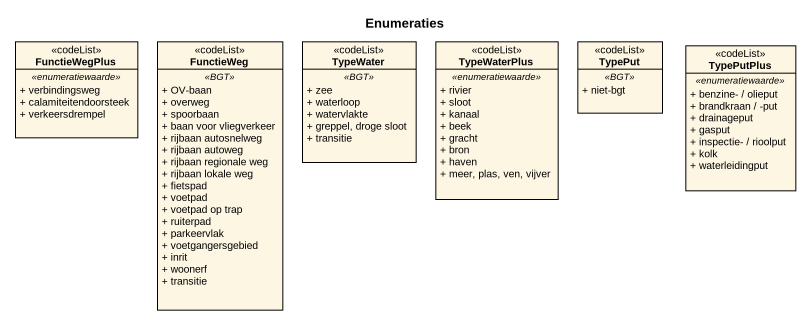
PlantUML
@startuml
title Enumeraties
hide circle
hide empty members
skinparam classAttributeIconSize 0
class FunctieWegPlus <<codeList>> {
  .. <<enumeratiewaarde>> ..
  + verbindingsweg
  + calamiteitendoorsteek
  + verkeersdrempel
}
class FunctieWeg <<codeList>> {
  .. <<BGT>> ..
  + OV-baan
  + overweg
  + spoorbaan
  + baan voor vliegverkeer
  + rijbaan autosnelweg
  + rijbaan autoweg
  + rijbaan regionale weg
  + rijbaan lokale weg
  + fietspad
  + voetpad
  + voetpad op trap
  + ruiterpad
  + parkeervlak
  + voetgangersgebied
  + inrit
  + woonerf
  + transitie
}
class TypeWater <<codeList>> {
  .. <<BGT>> ..
  + zee
  + waterloop
  + watervlakte
  + greppel, droge sloot
  + transitie
}
class TypeWaterPlus <<codeList>> {
  .. <<enumeratiewaarde>> ..
  + rivier
  + sloot
  + kanaal
  + beek
  + gracht
  + bron
  + haven
  + meer, plas, ven, vijver
}
class TypePut <<codeList>> {
  .. <<BGT>> ..
  + niet-bgt
}
class TypePutPlus <<codeList>> {
  .. <<enumeratiewaarde>> ..
  + benzine- / olieput
  + brandkraan / -put
  + drainageput
  + gasput
  + inspectie- / rioolput
  + kolk
  + waterleidingput
}
@enduml
